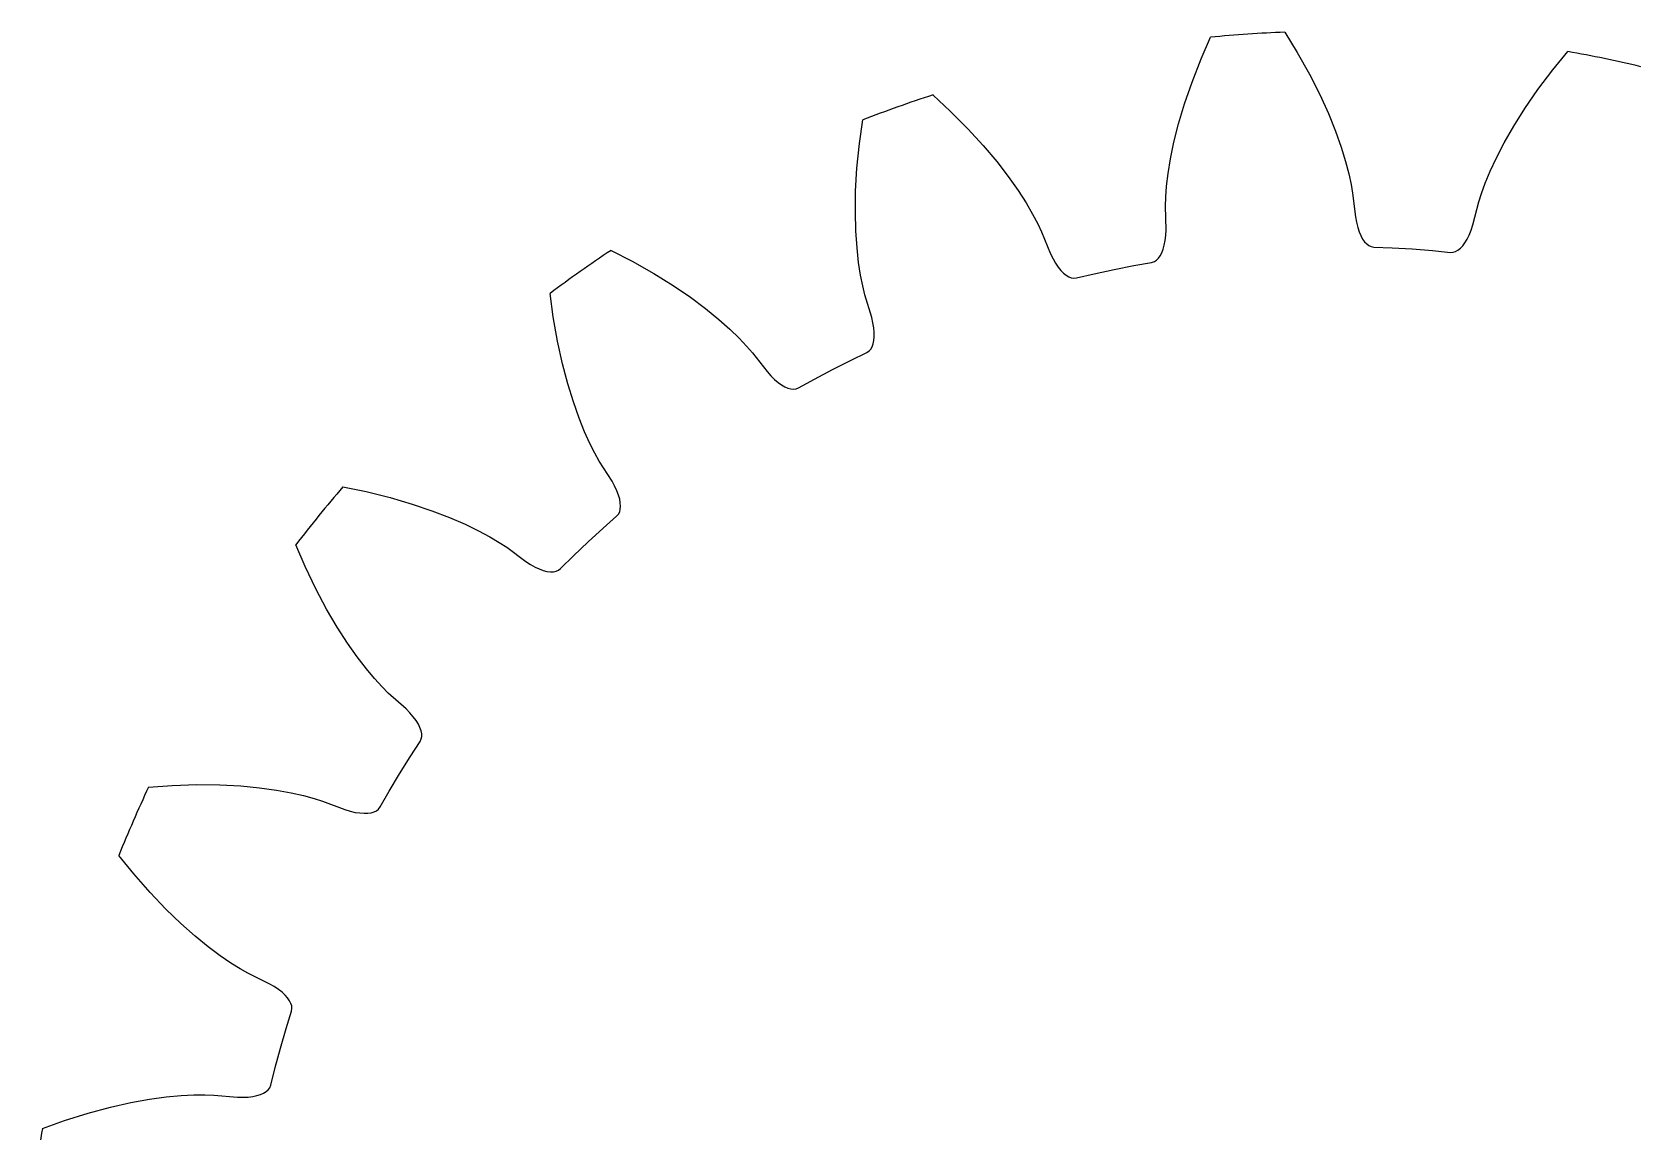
# Model space of a CAD drawing. Extents: x -12.4 to 58.5, y -24 to 24.
# Drawn here: x -12.43 to 2.89, y 2.02 to 12.49 of the extents above; entities that cross this region are included whole.
import ezdxf

# ---------------------------------------------------------------- set-up
doc = ezdxf.new("R2010")
doc.units = 0

msp = doc.modelspace()

# ---------------------------------------------------------------- linework, layer by layer
at = {"layer": 'layer1'}
for p, q in [((-1.297, 12.235), (-1.207, 12.442)), ((-0.498, 12.49), (-0.381, 12.298)), ((-0.381, 12.298), (-0.266, 12.091)), ((2.052, 12.132), (2.194, 12.306)), ((-1.383, 12.015), (-1.297, 12.235)), ((1.91, 11.943), (2.052, 12.132)), ((-1.454, 11.808), (-1.383, 12.015)), ((-0.266, 12.091), (-0.167, 11.896)), ((-3.849, 11.892), (-3.685, 11.739)), ((-1.511, 11.618), (-1.454, 11.808)), ((-0.167, 11.896), (-0.085, 11.716)), ((1.786, 11.763), (1.91, 11.943)), ((-4.55, 11.431), (-4.519, 11.655)), ((-3.685, 11.739), (-3.518, 11.571)), ((-0.085, 11.716), (-0.018, 11.548)), ((1.68, 11.595), (1.786, 11.763)), ((-3.518, 11.571), (-3.371, 11.41)), ((-1.555, 11.443), (-1.511, 11.618)), ((-0.018, 11.548), (0.036, 11.396)), ((1.59, 11.438), (1.68, 11.595)), ((-4.574, 11.196), (-4.55, 11.431)), ((-3.371, 11.41), (-3.243, 11.258)), ((-1.588, 11.285), (-1.555, 11.443)), ((0.036, 11.396), (0.078, 11.26)), ((1.516, 11.295), (1.59, 11.438)), ((-4.586, 10.978), (-4.574, 11.196)), ((-3.243, 11.258), (-3.133, 11.115)), ((-1.611, 11.145), (-1.588, 11.285)), ((0.078, 11.26), (0.109, 11.142)), ((1.456, 11.166), (1.516, 11.295)), ((-3.133, 11.115), (-3.04, 10.983)), ((-1.625, 11.023), (-1.611, 11.145)), ((0.109, 11.142), (0.132, 11.04)), ((0.132, 11.04), (0.146, 10.957)), ((1.373, 10.955), (1.409, 11.053)), ((1.409, 11.053), (1.456, 11.166)), ((-4.589, 10.78), (-4.586, 10.978)), ((-3.04, 10.983), (-2.963, 10.864)), ((-1.637, 10.835), (-1.634, 10.92)), ((-1.634, 10.92), (-1.625, 11.023)), ((0.146, 10.957), (0.172, 10.732)), ((1.347, 10.875), (1.373, 10.955)), ((-4.584, 10.599), (-4.589, 10.78)), ((-2.963, 10.864), (-2.901, 10.758)), ((-2.901, 10.758), (-2.852, 10.666)), ((-1.631, 10.609), (-1.637, 10.835)), ((0.172, 10.732), (0.182, 10.68)), ((1.291, 10.656), (1.347, 10.875)), ((-4.573, 10.438), (-4.584, 10.599)), ((-2.852, 10.666), (-2.815, 10.59)), ((-2.815, 10.59), (-2.73, 10.38)), ((-1.634, 10.555), (-1.631, 10.609)), ((0.182, 10.68), (0.194, 10.632)), ((0.194, 10.632), (0.208, 10.59)), ((0.208, 10.59), (0.224, 10.553)), ((1.256, 10.559), (1.274, 10.605)), ((1.274, 10.605), (1.291, 10.656)), ((-4.558, 10.297), (-4.573, 10.438)), ((-1.671, 10.39), (-1.658, 10.424)), ((-1.658, 10.424), (-1.648, 10.463)), ((-1.648, 10.463), (-1.64, 10.507)), ((-1.64, 10.507), (-1.634, 10.555)), ((0.224, 10.553), (0.241, 10.521)), ((0.241, 10.521), (0.26, 10.495)), ((0.26, 10.495), (0.28, 10.474)), ((0.28, 10.474), (0.3, 10.459)), ((0.3, 10.459), (0.322, 10.449)), ((0.322, 10.449), (0.349, 10.444)), ((0.349, 10.444), (0.521, 10.437)), ((0.521, 10.437), (0.713, 10.426)), ((0.713, 10.426), (0.905, 10.411)), ((1.149, 10.415), (1.172, 10.433)), ((1.172, 10.433), (1.194, 10.456)), ((1.194, 10.456), (1.215, 10.485)), ((1.215, 10.485), (1.236, 10.52)), ((1.236, 10.52), (1.256, 10.559)), ((-6.915, 10.413), (-6.715, 10.31)), ((-6.715, 10.31), (-6.509, 10.193)), ((-4.539, 10.176), (-4.558, 10.297)), ((-2.73, 10.38), (-2.707, 10.332)), ((-2.707, 10.332), (-2.682, 10.29)), ((-2.682, 10.29), (-2.657, 10.253)), ((-2.126, 10.231), (-1.937, 10.269)), ((-1.937, 10.269), (-1.768, 10.299)), ((-1.768, 10.299), (-1.741, 10.308)), ((-1.741, 10.308), (-1.722, 10.321)), ((-1.722, 10.321), (-1.703, 10.339)), ((-1.703, 10.339), (-1.686, 10.362)), ((-1.686, 10.362), (-1.671, 10.39)), ((0.905, 10.411), (1.077, 10.394)), ((1.077, 10.394), (1.104, 10.395)), ((1.104, 10.395), (1.127, 10.402)), ((1.127, 10.402), (1.149, 10.415)), ((-6.509, 10.193), (-6.324, 10.078)), ((-4.519, 10.074), (-4.539, 10.176)), ((-2.657, 10.253), (-2.632, 10.222)), ((-2.632, 10.222), (-2.607, 10.196)), ((-2.607, 10.196), (-2.581, 10.176)), ((-2.581, 10.176), (-2.557, 10.161)), ((-2.557, 10.161), (-2.533, 10.152)), ((-2.533, 10.152), (-2.509, 10.148)), ((-2.509, 10.148), (-2.482, 10.151)), ((-2.482, 10.151), (-2.314, 10.191)), ((-2.314, 10.191), (-2.126, 10.231)), ((-7.466, 9.78), (-7.496, 10.003)), ((-6.324, 10.078), (-6.16, 9.966)), ((-6.16, 9.966), (-6.016, 9.858)), ((-4.499, 9.991), (-4.519, 10.074)), ((-4.433, 9.775), (-4.499, 9.991)), ((-6.016, 9.858), (-5.89, 9.756)), ((-7.425, 9.547), (-7.466, 9.78)), ((-5.89, 9.756), (-5.784, 9.662)), ((-5.784, 9.662), (-5.696, 9.577)), ((-4.421, 9.723), (-4.433, 9.775)), ((-4.413, 9.675), (-4.421, 9.723)), ((-4.41, 9.63), (-4.413, 9.675)), ((-7.378, 9.334), (-7.425, 9.547)), ((-5.696, 9.577), (-5.624, 9.501)), ((-5.624, 9.501), (-5.568, 9.438)), ((-4.429, 9.496), (-4.419, 9.523)), ((-4.419, 9.523), (-4.413, 9.554)), ((-4.413, 9.554), (-4.409, 9.59)), ((-4.409, 9.59), (-4.41, 9.63)), ((-5.568, 9.438), (-5.43, 9.259)), ((-4.808, 9.278), (-4.636, 9.366)), ((-4.636, 9.366), (-4.481, 9.441)), ((-4.481, 9.441), (-4.458, 9.456)), ((-4.458, 9.456), (-4.442, 9.473)), ((-4.442, 9.473), (-4.429, 9.496)), ((-7.327, 9.142), (-7.378, 9.334)), ((-5.43, 9.259), (-5.394, 9.219)), ((-5.394, 9.219), (-5.359, 9.185)), ((-4.978, 9.188), (-4.808, 9.278)), ((-7.274, 8.97), (-7.327, 9.142)), ((-5.359, 9.185), (-5.325, 9.156)), ((-5.325, 9.156), (-5.292, 9.133)), ((-5.292, 9.133), (-5.261, 9.115)), ((-5.261, 9.115), (-5.231, 9.102)), ((-5.231, 9.102), (-5.203, 9.095)), ((-5.203, 9.095), (-5.178, 9.092)), ((-5.178, 9.092), (-5.154, 9.095)), ((-5.154, 9.095), (-5.129, 9.105)), ((-5.129, 9.105), (-4.978, 9.188)), ((-7.22, 8.817), (-7.274, 8.97)), ((-7.167, 8.686), (-7.22, 8.817)), ((-7.116, 8.574), (-7.167, 8.686)), ((-7.07, 8.481), (-7.116, 8.574)), ((-7.028, 8.407), (-7.07, 8.481)), ((-6.906, 8.217), (-7.028, 8.407)), ((-9.468, 8.161), (-9.248, 8.116)), ((-6.881, 8.17), (-6.906, 8.217)), ((-6.86, 8.125), (-6.881, 8.17)), ((-6.844, 8.084), (-6.86, 8.125)), ((-9.248, 8.116), (-9.018, 8.059)), ((-9.018, 8.059), (-8.808, 7.998)), ((-8.808, 7.998), (-8.621, 7.934)), ((-6.833, 8.045), (-6.844, 8.084)), ((-6.827, 8.009), (-6.833, 8.045)), ((-6.825, 7.977), (-6.827, 8.009)), ((-6.827, 7.949), (-6.825, 7.977)), ((-8.621, 7.934), (-8.452, 7.869)), ((-8.452, 7.869), (-8.304, 7.805)), ((-6.991, 7.768), (-6.862, 7.882)), ((-6.862, 7.882), (-6.844, 7.902)), ((-6.844, 7.902), (-6.833, 7.924)), ((-6.833, 7.924), (-6.827, 7.949)), ((-8.304, 7.805), (-8.176, 7.743)), ((-8.176, 7.743), (-8.068, 7.685)), ((-8.068, 7.685), (-7.979, 7.632)), ((-7.133, 7.637), (-6.991, 7.768)), ((-9.827, 7.403), (-9.917, 7.61)), ((-7.979, 7.632), (-7.908, 7.586)), ((-7.908, 7.586), (-7.726, 7.451)), ((-7.272, 7.504), (-7.133, 7.637)), ((-9.725, 7.19), (-9.827, 7.403)), ((-7.726, 7.451), (-7.681, 7.422)), ((-7.681, 7.422), (-7.638, 7.398)), ((-7.638, 7.398), (-7.598, 7.38)), ((-7.598, 7.38), (-7.56, 7.366)), ((-7.56, 7.366), (-7.525, 7.357)), ((-7.525, 7.357), (-7.493, 7.353)), ((-7.493, 7.353), (-7.464, 7.354)), ((-7.464, 7.354), (-7.439, 7.358)), ((-7.439, 7.358), (-7.417, 7.367)), ((-7.417, 7.367), (-7.395, 7.384)), ((-7.395, 7.384), (-7.272, 7.504)), ((-9.623, 6.997), (-9.725, 7.19)), ((-9.522, 6.826), (-9.623, 6.997)), ((-9.424, 6.674), (-9.522, 6.826)), ((-9.331, 6.542), (-9.424, 6.674)), ((-9.244, 6.43), (-9.331, 6.542)), ((-9.166, 6.336), (-9.244, 6.43)), ((-9.096, 6.259), (-9.166, 6.336)), ((-9.036, 6.199), (-9.096, 6.259)), ((-8.867, 6.049), (-9.036, 6.199)), ((-8.83, 6.01), (-8.867, 6.049)), ((-8.798, 5.973), (-8.83, 6.01)), ((-8.771, 5.937), (-8.798, 5.973)), ((-8.75, 5.903), (-8.771, 5.937)), ((-8.735, 5.871), (-8.75, 5.903)), ((-8.724, 5.84), (-8.735, 5.871)), ((-8.718, 5.812), (-8.724, 5.84)), ((-8.827, 5.593), (-8.734, 5.738)), ((-8.734, 5.738), (-8.722, 5.763)), ((-8.722, 5.763), (-8.718, 5.786)), ((-8.718, 5.786), (-8.718, 5.812)), ((-8.929, 5.43), (-8.827, 5.593)), ((-9.027, 5.264), (-8.929, 5.43)), ((-11.319, 5.304), (-11.094, 5.32)), ((-11.094, 5.32), (-10.858, 5.327)), ((-10.858, 5.327), (-10.64, 5.325)), ((-10.64, 5.325), (-10.441, 5.314)), ((-10.441, 5.314), (-10.262, 5.297)), ((-10.262, 5.297), (-10.102, 5.275)), ((-10.102, 5.275), (-9.962, 5.25)), ((-9.962, 5.25), (-9.842, 5.223)), ((-9.842, 5.223), (-9.742, 5.196)), ((-9.113, 5.115), (-9.027, 5.264)), ((-9.742, 5.196), (-9.661, 5.171)), ((-9.661, 5.171), (-9.45, 5.09)), ((-9.45, 5.09), (-9.399, 5.074)), ((-9.399, 5.074), (-9.351, 5.063)), ((-9.351, 5.063), (-9.307, 5.057)), ((-9.307, 5.057), (-9.267, 5.054)), ((-9.231, 5.054), (-9.199, 5.059)), ((-9.199, 5.059), (-9.171, 5.067)), ((-9.171, 5.067), (-9.148, 5.078)), ((-9.148, 5.078), (-9.129, 5.093)), ((-9.129, 5.093), (-9.113, 5.115)), ((-9.267, 5.054), (-9.231, 5.054)), ((-11.46, 4.477), (-11.602, 4.652)), ((-11.304, 4.299), (-11.46, 4.477)), ((-11.153, 4.141), (-11.304, 4.299)), ((-11.011, 4.004), (-11.153, 4.141)), ((-10.876, 3.884), (-11.011, 4.004)), ((-10.75, 3.782), (-10.876, 3.884)), ((-10.636, 3.697), (-10.75, 3.782)), ((-10.535, 3.628), (-10.636, 3.697)), ((-10.447, 3.573), (-10.535, 3.628)), ((-10.373, 3.531), (-10.447, 3.573)), ((-10.17, 3.432), (-10.373, 3.531)), ((-10.124, 3.405), (-10.17, 3.432)), ((-10.083, 3.378), (-10.124, 3.405)), ((-10.048, 3.351), (-10.083, 3.378)), ((-10.018, 3.323), (-10.048, 3.351)), ((-9.995, 3.296), (-10.018, 3.323)), ((-9.976, 3.27), (-9.995, 3.296)), ((-9.963, 3.244), (-9.976, 3.27)), ((-9.955, 3.22), (-9.963, 3.244)), ((-9.953, 3.196), (-9.955, 3.22)), ((-10.009, 3.004), (-9.958, 3.169)), ((-9.958, 3.169), (-9.953, 3.196)), ((-10.062, 2.819), (-10.009, 3.004)), ((-10.113, 2.633), (-10.062, 2.819)), ((-10.155, 2.467), (-10.113, 2.633)), ((-10.165, 2.441), (-10.155, 2.467)), ((-11.682, 2.257), (-11.488, 2.3)), ((-11.488, 2.3), (-11.311, 2.332)), ((-11.311, 2.332), (-11.15, 2.354)), ((-11.15, 2.354), (-11.009, 2.367)), ((-11.009, 2.367), (-10.887, 2.374)), ((-10.887, 2.374), (-10.783, 2.375)), ((-10.783, 2.375), (-10.698, 2.372)), ((-10.698, 2.372), (-10.473, 2.351)), ((-10.473, 2.351), (-10.419, 2.351)), ((-10.419, 2.351), (-10.37, 2.353)), ((-10.37, 2.353), (-10.326, 2.358)), ((-10.326, 2.358), (-10.287, 2.366)), ((-10.287, 2.366), (-10.252, 2.377)), ((-10.252, 2.377), (-10.223, 2.39)), ((-10.223, 2.39), (-10.198, 2.405)), ((-10.198, 2.405), (-10.179, 2.422)), ((-10.179, 2.422), (-10.165, 2.441)), ((-12.118, 2.129), (-11.893, 2.2)), ((-11.893, 2.2), (-11.682, 2.257)), ((-12.33, 2.053), (-12.118, 2.129))]:
    msp.add_line(p, q, dxfattribs=at)
for start, end in [(92.2841, 95.5419), (76.632, 79.8898), (107.9363, 111.1941), (123.5885, 126.8463), (139.2407, 142.4985), (154.8928, 158.1506), (170.545, 173.8028)]:
    msp.add_arc((0, 0), 12.5, start, end, dxfattribs=at)
at = {"layer": 'layer3'}
for p, q in [((-1.297, 12.235), (-1.207, 12.442)), ((-0.498, 12.49), (-0.381, 12.298)), ((-0.381, 12.298), (-0.266, 12.091)), ((2.052, 12.132), (2.194, 12.306)), ((-1.383, 12.015), (-1.297, 12.235)), ((1.91, 11.943), (2.052, 12.132)), ((-1.454, 11.808), (-1.383, 12.015)), ((-0.266, 12.091), (-0.167, 11.896)), ((-3.849, 11.892), (-3.685, 11.739)), ((-1.511, 11.618), (-1.454, 11.808)), ((-0.167, 11.896), (-0.085, 11.716)), ((1.786, 11.763), (1.91, 11.943)), ((-4.55, 11.431), (-4.519, 11.655)), ((-3.685, 11.739), (-3.518, 11.571)), ((-0.085, 11.716), (-0.018, 11.548)), ((1.68, 11.595), (1.786, 11.763)), ((-3.518, 11.571), (-3.371, 11.41)), ((-1.555, 11.443), (-1.511, 11.618)), ((-0.018, 11.548), (0.036, 11.396)), ((1.59, 11.438), (1.68, 11.595)), ((-4.574, 11.196), (-4.55, 11.431)), ((-3.371, 11.41), (-3.243, 11.258)), ((-1.588, 11.285), (-1.555, 11.443)), ((0.036, 11.396), (0.078, 11.26)), ((1.516, 11.295), (1.59, 11.438)), ((-4.586, 10.978), (-4.574, 11.196)), ((-3.243, 11.258), (-3.133, 11.115)), ((-1.611, 11.145), (-1.588, 11.285)), ((0.078, 11.26), (0.109, 11.142)), ((1.456, 11.166), (1.516, 11.295)), ((-3.133, 11.115), (-3.04, 10.983)), ((-1.625, 11.023), (-1.611, 11.145)), ((0.109, 11.142), (0.132, 11.04)), ((0.132, 11.04), (0.146, 10.957)), ((1.373, 10.955), (1.409, 11.053)), ((1.409, 11.053), (1.456, 11.166)), ((-4.589, 10.78), (-4.586, 10.978)), ((-3.04, 10.983), (-2.963, 10.864)), ((-1.637, 10.835), (-1.634, 10.92)), ((-1.634, 10.92), (-1.625, 11.023)), ((0.146, 10.957), (0.172, 10.732)), ((1.347, 10.875), (1.373, 10.955)), ((-4.584, 10.599), (-4.589, 10.78)), ((-2.963, 10.864), (-2.901, 10.758)), ((-2.901, 10.758), (-2.852, 10.666)), ((-1.631, 10.609), (-1.637, 10.835)), ((0.172, 10.732), (0.182, 10.68)), ((1.291, 10.656), (1.347, 10.875)), ((-4.573, 10.438), (-4.584, 10.599)), ((-2.852, 10.666), (-2.815, 10.59)), ((-2.815, 10.59), (-2.73, 10.38)), ((-1.634, 10.555), (-1.631, 10.609)), ((0.182, 10.68), (0.194, 10.632)), ((0.194, 10.632), (0.208, 10.59)), ((0.208, 10.59), (0.224, 10.553)), ((1.256, 10.559), (1.274, 10.605)), ((1.274, 10.605), (1.291, 10.656)), ((-4.558, 10.297), (-4.573, 10.438)), ((-1.671, 10.39), (-1.658, 10.424)), ((-1.658, 10.424), (-1.648, 10.463)), ((-1.648, 10.463), (-1.64, 10.507)), ((-1.64, 10.507), (-1.634, 10.555)), ((0.224, 10.553), (0.241, 10.521)), ((0.241, 10.521), (0.26, 10.495)), ((0.26, 10.495), (0.28, 10.474)), ((0.28, 10.474), (0.3, 10.459)), ((0.3, 10.459), (0.322, 10.449)), ((0.322, 10.449), (0.349, 10.444)), ((0.349, 10.444), (0.521, 10.437)), ((0.521, 10.437), (0.713, 10.426)), ((0.713, 10.426), (0.905, 10.411)), ((1.149, 10.415), (1.172, 10.433)), ((1.172, 10.433), (1.194, 10.456)), ((1.194, 10.456), (1.215, 10.485)), ((1.215, 10.485), (1.236, 10.52)), ((1.236, 10.52), (1.256, 10.559)), ((-6.915, 10.413), (-6.715, 10.31)), ((-6.715, 10.31), (-6.509, 10.193)), ((-4.539, 10.176), (-4.558, 10.297)), ((-2.73, 10.38), (-2.707, 10.332)), ((-2.707, 10.332), (-2.682, 10.29)), ((-2.682, 10.29), (-2.657, 10.253)), ((-2.126, 10.231), (-1.937, 10.269)), ((-1.937, 10.269), (-1.768, 10.299)), ((-1.768, 10.299), (-1.741, 10.308)), ((-1.741, 10.308), (-1.722, 10.321)), ((-1.722, 10.321), (-1.703, 10.339)), ((-1.703, 10.339), (-1.686, 10.362)), ((-1.686, 10.362), (-1.671, 10.39)), ((0.905, 10.411), (1.077, 10.394)), ((1.077, 10.394), (1.104, 10.395)), ((1.104, 10.395), (1.127, 10.402)), ((1.127, 10.402), (1.149, 10.415)), ((-6.509, 10.193), (-6.324, 10.078)), ((-4.519, 10.074), (-4.539, 10.176)), ((-2.657, 10.253), (-2.632, 10.222)), ((-2.632, 10.222), (-2.607, 10.196)), ((-2.607, 10.196), (-2.581, 10.176)), ((-2.581, 10.176), (-2.557, 10.161)), ((-2.557, 10.161), (-2.533, 10.152)), ((-2.533, 10.152), (-2.509, 10.148)), ((-2.509, 10.148), (-2.482, 10.151)), ((-2.482, 10.151), (-2.314, 10.191)), ((-2.314, 10.191), (-2.126, 10.231)), ((-7.466, 9.78), (-7.496, 10.003)), ((-6.324, 10.078), (-6.16, 9.966)), ((-6.16, 9.966), (-6.016, 9.858)), ((-4.499, 9.991), (-4.519, 10.074)), ((-4.433, 9.775), (-4.499, 9.991)), ((-6.016, 9.858), (-5.89, 9.756)), ((-7.425, 9.547), (-7.466, 9.78)), ((-5.89, 9.756), (-5.784, 9.662)), ((-5.784, 9.662), (-5.696, 9.577)), ((-4.421, 9.723), (-4.433, 9.775)), ((-4.413, 9.675), (-4.421, 9.723)), ((-4.41, 9.63), (-4.413, 9.675)), ((-7.378, 9.334), (-7.425, 9.547)), ((-5.696, 9.577), (-5.624, 9.501)), ((-5.624, 9.501), (-5.568, 9.438)), ((-4.429, 9.496), (-4.419, 9.523)), ((-4.419, 9.523), (-4.413, 9.554)), ((-4.413, 9.554), (-4.409, 9.59)), ((-4.409, 9.59), (-4.41, 9.63)), ((-5.568, 9.438), (-5.43, 9.259)), ((-4.808, 9.278), (-4.636, 9.366)), ((-4.636, 9.366), (-4.481, 9.441)), ((-4.481, 9.441), (-4.458, 9.456)), ((-4.458, 9.456), (-4.442, 9.473)), ((-4.442, 9.473), (-4.429, 9.496)), ((-7.327, 9.142), (-7.378, 9.334)), ((-5.43, 9.259), (-5.394, 9.219)), ((-5.394, 9.219), (-5.359, 9.185)), ((-4.978, 9.188), (-4.808, 9.278)), ((-7.274, 8.97), (-7.327, 9.142)), ((-5.359, 9.185), (-5.325, 9.156)), ((-5.325, 9.156), (-5.292, 9.133)), ((-5.292, 9.133), (-5.261, 9.115)), ((-5.261, 9.115), (-5.231, 9.102)), ((-5.231, 9.102), (-5.203, 9.095)), ((-5.203, 9.095), (-5.178, 9.092)), ((-5.178, 9.092), (-5.154, 9.095)), ((-5.154, 9.095), (-5.129, 9.105)), ((-5.129, 9.105), (-4.978, 9.188)), ((-7.22, 8.817), (-7.274, 8.97)), ((-7.167, 8.686), (-7.22, 8.817)), ((-7.116, 8.574), (-7.167, 8.686)), ((-7.07, 8.481), (-7.116, 8.574)), ((-7.028, 8.407), (-7.07, 8.481)), ((-6.906, 8.217), (-7.028, 8.407)), ((-9.468, 8.161), (-9.248, 8.116)), ((-6.881, 8.17), (-6.906, 8.217)), ((-6.86, 8.125), (-6.881, 8.17)), ((-6.844, 8.084), (-6.86, 8.125)), ((-9.248, 8.116), (-9.018, 8.059)), ((-9.018, 8.059), (-8.808, 7.998)), ((-8.808, 7.998), (-8.621, 7.934)), ((-6.833, 8.045), (-6.844, 8.084)), ((-6.827, 8.009), (-6.833, 8.045)), ((-6.825, 7.977), (-6.827, 8.009)), ((-6.827, 7.949), (-6.825, 7.977)), ((-8.621, 7.934), (-8.452, 7.869)), ((-8.452, 7.869), (-8.304, 7.805)), ((-6.991, 7.768), (-6.862, 7.882)), ((-6.862, 7.882), (-6.844, 7.902)), ((-6.844, 7.902), (-6.833, 7.924)), ((-6.833, 7.924), (-6.827, 7.949)), ((-8.304, 7.805), (-8.176, 7.743)), ((-8.176, 7.743), (-8.068, 7.685)), ((-8.068, 7.685), (-7.979, 7.632)), ((-7.133, 7.637), (-6.991, 7.768)), ((-9.827, 7.403), (-9.917, 7.61)), ((-7.979, 7.632), (-7.908, 7.586)), ((-7.908, 7.586), (-7.726, 7.451)), ((-7.272, 7.504), (-7.133, 7.637)), ((-9.725, 7.19), (-9.827, 7.403)), ((-7.726, 7.451), (-7.681, 7.422)), ((-7.681, 7.422), (-7.638, 7.398)), ((-7.638, 7.398), (-7.598, 7.38)), ((-7.598, 7.38), (-7.56, 7.366)), ((-7.56, 7.366), (-7.525, 7.357)), ((-7.525, 7.357), (-7.493, 7.353)), ((-7.493, 7.353), (-7.464, 7.354)), ((-7.464, 7.354), (-7.439, 7.358)), ((-7.439, 7.358), (-7.417, 7.367)), ((-7.417, 7.367), (-7.395, 7.384)), ((-7.395, 7.384), (-7.272, 7.504)), ((-9.623, 6.997), (-9.725, 7.19)), ((-9.522, 6.826), (-9.623, 6.997)), ((-9.424, 6.674), (-9.522, 6.826)), ((-9.331, 6.542), (-9.424, 6.674)), ((-9.244, 6.43), (-9.331, 6.542)), ((-9.166, 6.336), (-9.244, 6.43)), ((-9.096, 6.259), (-9.166, 6.336)), ((-9.036, 6.199), (-9.096, 6.259)), ((-8.867, 6.049), (-9.036, 6.199)), ((-8.83, 6.01), (-8.867, 6.049)), ((-8.798, 5.973), (-8.83, 6.01)), ((-8.771, 5.937), (-8.798, 5.973)), ((-8.75, 5.903), (-8.771, 5.937)), ((-8.735, 5.871), (-8.75, 5.903)), ((-8.724, 5.84), (-8.735, 5.871)), ((-8.718, 5.812), (-8.724, 5.84)), ((-8.827, 5.593), (-8.734, 5.738)), ((-8.734, 5.738), (-8.722, 5.763)), ((-8.722, 5.763), (-8.718, 5.786)), ((-8.718, 5.786), (-8.718, 5.812)), ((-8.929, 5.43), (-8.827, 5.593)), ((-9.027, 5.264), (-8.929, 5.43)), ((-11.319, 5.304), (-11.094, 5.32)), ((-11.094, 5.32), (-10.858, 5.327)), ((-10.858, 5.327), (-10.64, 5.325)), ((-10.64, 5.325), (-10.441, 5.314)), ((-10.441, 5.314), (-10.262, 5.297)), ((-10.262, 5.297), (-10.102, 5.275)), ((-10.102, 5.275), (-9.962, 5.25)), ((-9.962, 5.25), (-9.842, 5.223)), ((-9.842, 5.223), (-9.742, 5.196)), ((-9.113, 5.115), (-9.027, 5.264)), ((-9.742, 5.196), (-9.661, 5.171)), ((-9.661, 5.171), (-9.45, 5.09)), ((-9.45, 5.09), (-9.399, 5.074)), ((-9.399, 5.074), (-9.351, 5.063)), ((-9.351, 5.063), (-9.307, 5.057)), ((-9.307, 5.057), (-9.267, 5.054)), ((-9.231, 5.054), (-9.199, 5.059)), ((-9.199, 5.059), (-9.171, 5.067)), ((-9.171, 5.067), (-9.148, 5.078)), ((-9.148, 5.078), (-9.129, 5.093)), ((-9.129, 5.093), (-9.113, 5.115)), ((-9.267, 5.054), (-9.231, 5.054)), ((-11.46, 4.477), (-11.602, 4.652)), ((-11.304, 4.299), (-11.46, 4.477)), ((-11.153, 4.141), (-11.304, 4.299)), ((-11.011, 4.004), (-11.153, 4.141)), ((-10.876, 3.884), (-11.011, 4.004)), ((-10.75, 3.782), (-10.876, 3.884)), ((-10.636, 3.697), (-10.75, 3.782)), ((-10.535, 3.628), (-10.636, 3.697)), ((-10.447, 3.573), (-10.535, 3.628)), ((-10.373, 3.531), (-10.447, 3.573)), ((-10.17, 3.432), (-10.373, 3.531)), ((-10.124, 3.405), (-10.17, 3.432)), ((-10.083, 3.378), (-10.124, 3.405)), ((-10.048, 3.351), (-10.083, 3.378)), ((-10.018, 3.323), (-10.048, 3.351)), ((-9.995, 3.296), (-10.018, 3.323)), ((-9.976, 3.27), (-9.995, 3.296)), ((-9.963, 3.244), (-9.976, 3.27)), ((-9.955, 3.22), (-9.963, 3.244)), ((-9.953, 3.196), (-9.955, 3.22)), ((-10.009, 3.004), (-9.958, 3.169)), ((-9.958, 3.169), (-9.953, 3.196)), ((-10.062, 2.819), (-10.009, 3.004)), ((-10.113, 2.633), (-10.062, 2.819)), ((-10.155, 2.467), (-10.113, 2.633)), ((-10.165, 2.441), (-10.155, 2.467)), ((-11.682, 2.257), (-11.488, 2.3)), ((-11.488, 2.3), (-11.311, 2.332)), ((-11.311, 2.332), (-11.15, 2.354)), ((-11.15, 2.354), (-11.009, 2.367)), ((-11.009, 2.367), (-10.887, 2.374)), ((-10.887, 2.374), (-10.783, 2.375)), ((-10.783, 2.375), (-10.698, 2.372)), ((-10.698, 2.372), (-10.473, 2.351)), ((-10.473, 2.351), (-10.419, 2.351)), ((-10.419, 2.351), (-10.37, 2.353)), ((-10.37, 2.353), (-10.326, 2.358)), ((-10.326, 2.358), (-10.287, 2.366)), ((-10.287, 2.366), (-10.252, 2.377)), ((-10.252, 2.377), (-10.223, 2.39)), ((-10.223, 2.39), (-10.198, 2.405)), ((-10.198, 2.405), (-10.179, 2.422)), ((-10.179, 2.422), (-10.165, 2.441)), ((-12.118, 2.129), (-11.893, 2.2)), ((-11.893, 2.2), (-11.682, 2.257)), ((-12.33, 2.053), (-12.118, 2.129))]:
    msp.add_line(p, q, dxfattribs=at)
for start, end in [(92.2841, 95.5419), (76.632, 79.8898), (107.9363, 111.1941), (123.5885, 126.8463), (139.2407, 142.4985), (154.8928, 158.1506), (170.545, 173.8028)]:
    msp.add_arc((0, 0), 12.5, start, end, dxfattribs=at)

doc.saveas('drawing.dxf')
